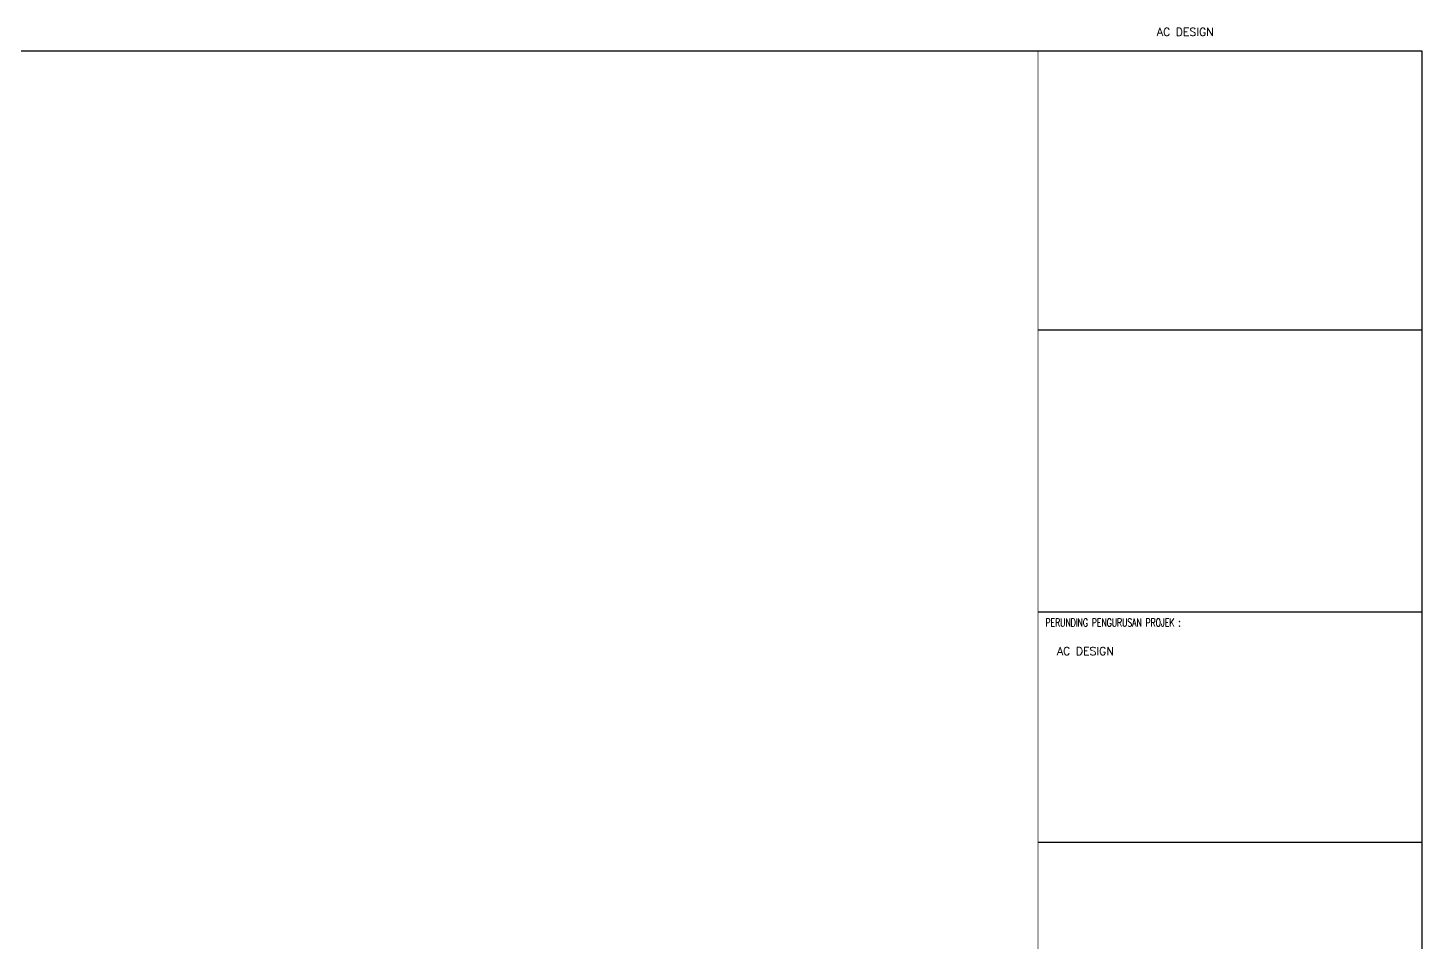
# Model space of a CAD drawing. Header units: inches. Extents: x -86208230 to 200276, y 9267 to 1246656.
# Drawn here: x 150185 to 200276, y 42117 to 74967 of the extents above; entities that cross this region are included whole.
import ezdxf

# ---------------------------------------------------------------- set-up
doc = ezdxf.new("R2010")
doc.units = ezdxf.units.IN
doc.header["$MEASUREMENT"] = 0
for name, color, linetype in [('dmension', 4, 'Continuous'), ('dxt_text', 4, 'Continuous'), ('t.block', 4, 'Continuous'), ('TB', 8, 'Continuous')]:
    doc.layers.add(name, color=color, linetype=linetype)
doc.styles.add('ARIAL', font='romans.shx', dxfattribs={"height": 2})
doc.styles.add('TEXT25', font='SIMPLEX.shx', dxfattribs={"width": 0.7, "height": 62.5})

msp = doc.modelspace()

# ---------------------------------------------------------------- linework, layer by layer
at = {"layer": 'dmension', "ltscale": 100, "const_width": 23}
msp.add_lwpolyline([(186475, 74141), (186475, 9278), (200264, 9278), (200264, 74141), (186475, 74141)], dxfattribs=at)
at = {"layer": 't.block', "color": 7, "linetype": 'Continuous'}
msp.add_line((200264, 74141), (200264, 9278), dxfattribs=at)
at = {"layer": 't.block', "color": 7}
for p, q in [((200271, 64103), (186476, 64103)), ((200271, 53969), (186476, 53969)), ((200271, 45697), (186476, 45697))]:
    msp.add_line(p, q, dxfattribs=at)
at = {"layer": 't.block', "color": 7, "ltscale": 0.5}
msp.add_lwpolyline([(200264, 9278), (105409, 9278), (105409, 74141), (200264, 74141)], close=True, dxfattribs=at)

# ---------------------------------------------------------------- texts
at = {"layer": 'dxt_text', "style": 'TEXT25', "width": 0.7}
msp.add_text('PERUNDING PENGURUSAN PROJEK :', height=287.51, dxfattribs=at).set_placement((186744, 53455))
at = {"layer": 'TB', "color": 4, "linetype": 'Continuous', "char_height": 287.5, "width": 5132.08, "attachment_point": 1, "style": 'ARIAL'}
for insert in [(190746, 74967), (187157, 52718)]:
    msp.add_mtext('AC DESIGN ', dxfattribs=dict(at, insert=insert))

doc.saveas('drawing.dxf')
